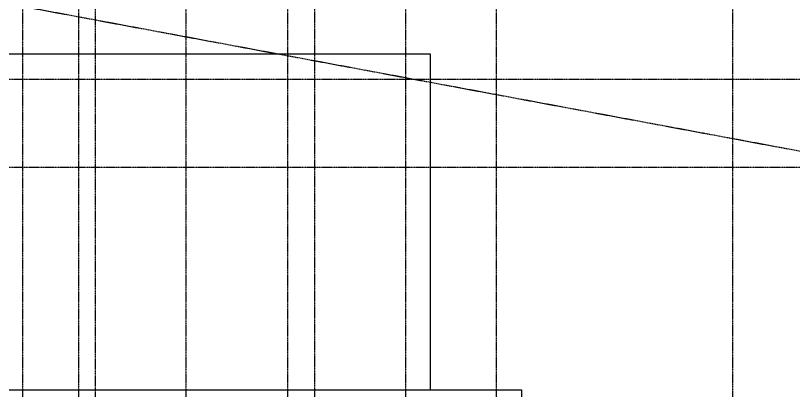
# Model space of a CAD drawing. Header units: inches. Extents: x -6955 to 13123, y -1334 to 3701.
# Drawn here: x 5064 to 5578, y 2496 to 2744 of the extents above; entities that cross this region are included whole.
import ezdxf

# ---------------------------------------------------------------- set-up
doc = ezdxf.new("R2010")
doc.units = ezdxf.units.IN
doc.header["$MEASUREMENT"] = 0
doc.linetypes.add('CENTER2', pattern=[1.125, 0.75, -0.125, 0.125, -0.125])
for name, color, linetype in [('A-Grid(SmallScale)', 11, 'CENTER2'), ('A-Roof-Below', 1, 'Continuous'), ('A-Wall-Full', 7, 'Continuous')]:
    doc.layers.add(name, color=color, linetype=linetype)

msp = doc.modelspace()

# ---------------------------------------------------------------- linework, layer by layer
at = {"layer": 'A-Grid(SmallScale)'}
for p, q in [((5068.3342, 3132.3201), (5068.3342, 1223.6428)), ((5105.3342, 3132.3201), (5105.3342, 1223.6428)), ((5176.3342, 3132.3201), (5176.3342, 1223.6428)), ((5243.3342, 3132.3201), (5243.3342, 1223.6428)), ((5321.3342, 3132.3201), (5321.3342, 1223.6428)), ((5381.3342, 3132.3201), (5381.3342, 1223.6428)), ((5537.3342, 3132.3201), (5537.3342, 1223.6428)), ((5116.3342, 3110.5182), (5116.3342, 1223.6428)), ((5261.3342, 3110.477), (5261.3342, 1223.6428)), ((4537.3342, 2848.8619), (8345.3342, 2139.0799)), ((4537.3342, 2701.5773), (8345.3342, 2701.5773)), ((4537.3342, 2643.5772), (8345.3342, 2643.5772))]:
    msp.add_line(p, q, dxfattribs=at)
at = {"layer": 'A-Roof-Below'}
msp.add_lwpolyline([(5337.9592, 2496.2023), (5337.9592, 2718.2023), (5019.6642, 2718.2023), (5019.6642, 2660.2022)], dxfattribs=at)
at = {"layer": 'A-Wall-Full'}
for p, q in [((5051.9611, 2496.2023), (5397.9592, 2496.2023)), ((5397.9592, 2496.2023), (5397.9592, 2430.2023))]:
    msp.add_line(p, q, dxfattribs=at)

doc.saveas('drawing.dxf')
